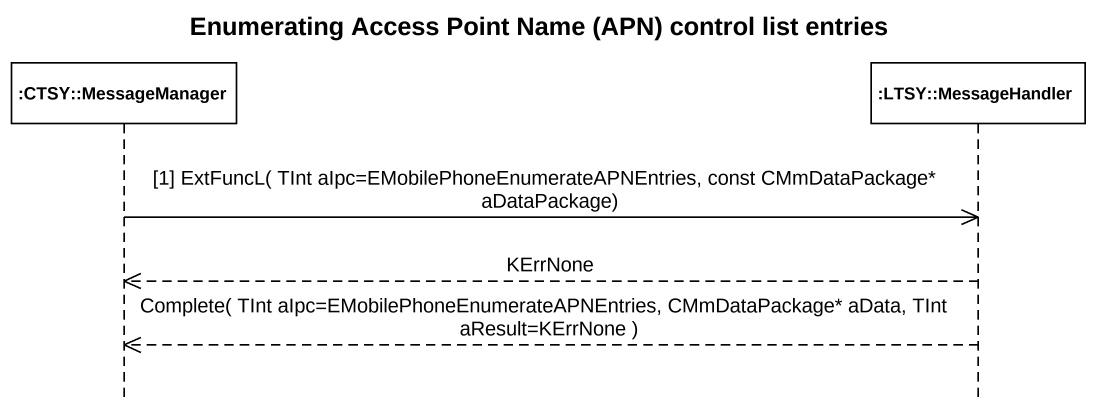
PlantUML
@startuml
title Enumerating Access Point Name (APN) control list entries
hide footbox
participant ":CTSY::MessageManager" as CTSY_MessageManager
participant ":LTSY::MessageHandler" as LTSY_MessageHandler

CTSY_MessageManager ->> LTSY_MessageHandler : [1] ExtFuncL( TInt aIpc=EMobilePhoneEnumerateAPNEntries, const CMmDataPackage* aDataPackage)
LTSY_MessageHandler -->> CTSY_MessageManager : KErrNone
LTSY_MessageHandler -->> CTSY_MessageManager : Complete( TInt aIpc=EMobilePhoneEnumerateAPNEntries, CMmDataPackage* aData, TInt aResult=KErrNone )
@enduml
